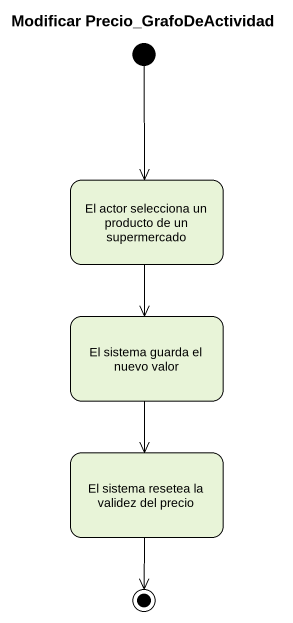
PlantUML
@startuml
title Modificar Precio_GrafoDeActividad
hide empty description
state "El actor selecciona un producto de un supermercado" as El_actor_selecciona_un
state "El sistema guarda el nuevo valor" as El_sistema_guarda_el_nuevo
state "El sistema resetea la validez del precio" as El_sistema_resetea_la
[*] --> El_actor_selecciona_un
El_actor_selecciona_un --> El_sistema_guarda_el_nuevo
El_sistema_guarda_el_nuevo --> El_sistema_resetea_la
El_sistema_resetea_la --> [*]
@enduml
